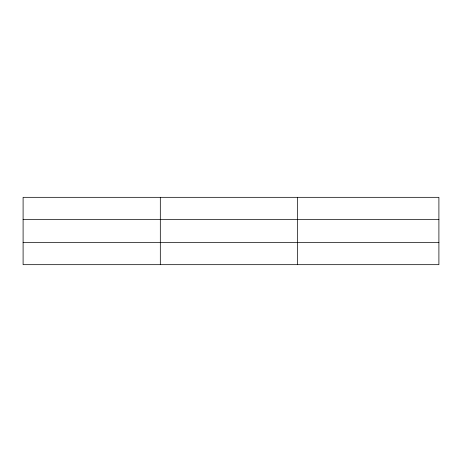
<?xml version="1.0" encoding="UTF-8"?>
<svg xmlns="http://www.w3.org/2000/svg" width="462" height="462" viewBox="0 0 462 462"><rect width="100%" height="100%" fill="white"/><g stroke="black" fill="none" stroke-linecap="round" stroke-linejoin="round"><path stroke-width="0.69" d="M160.314 264.674L160.314 197.326M297.528 264.674L297.528 197.326M438.9 219.548L438.9 197.326L23.1 197.326L23.1 264.674L438.9 264.674L438.9 219.548L23.1 219.548M23.1 242.452L438.9 242.452"/></g></svg>
